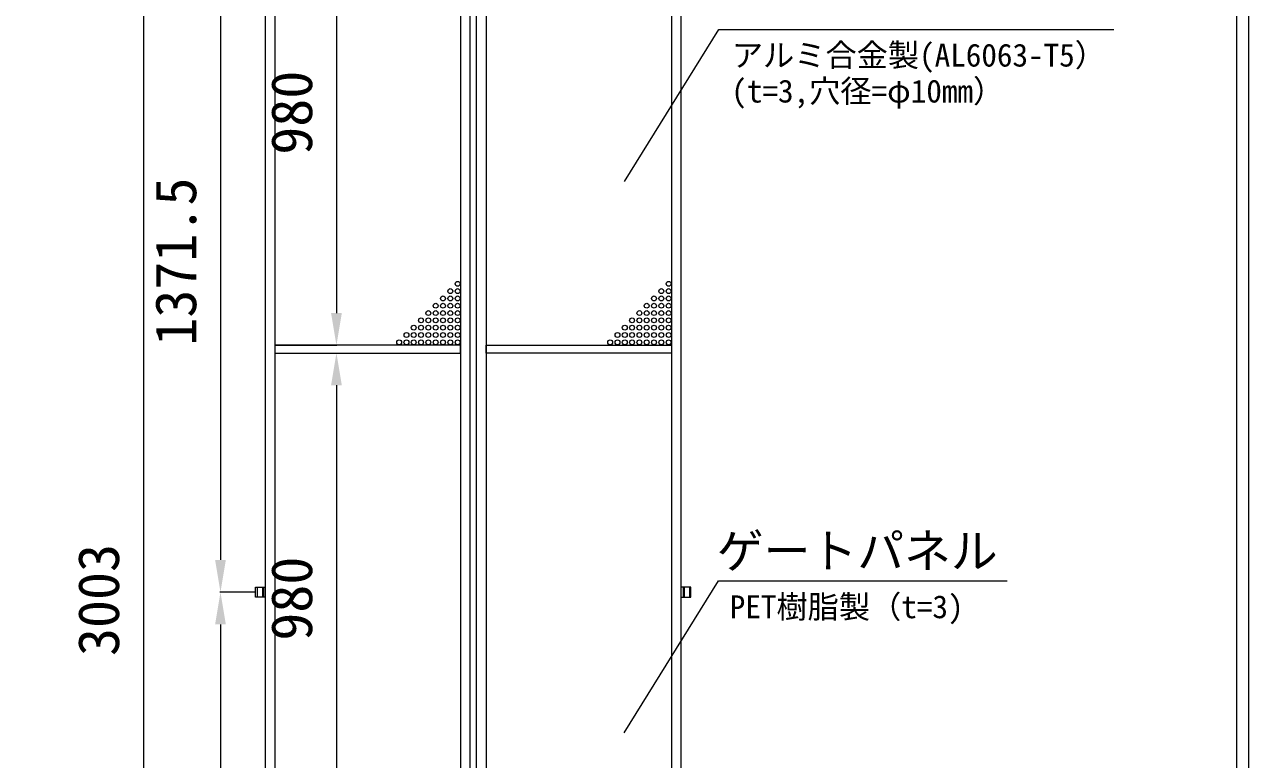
# Model space of a CAD drawing. Units: millimetres, scale not verified. Extents: x -35488 to -11338, y -17325 to 17325.
# Drawn here: x -14350 to -11338, y 7580 to 9388 of the extents above; entities that cross this region are included whole.
import ezdxf
from ezdxf.enums import TextEntityAlignment as Align

# ---------------------------------------------------------------- set-up
doc = ezdxf.new("R2010")
doc.units = ezdxf.units.MM
doc.header["$LTSCALE"] = 150
doc.linetypes.add('DASHED1', pattern=[1.8, 1.2, -0.6])
for name, color, linetype, lineweight in [('0-2_ACCG-3018', 7, 'Continuous', 18), ('0-A_図面枠', 7, 'Continuous', 18), ('0-B_寸法', 3, 'Continuous', 18), ('1-7_標準ﾊﾟﾈﾙ', 7, 'Continuous', 18), ('1-9_文字', 7, 'Continuous', 18)]:
    doc.layers.add(name, color=color, linetype=linetype, lineweight=lineweight)
doc.styles.add('ＭＳ ゴシック', font='')
doc.styles.get('ＭＳ ゴシック').set_extended_font_data('MS Gothic')

msp = doc.modelspace()

# ---------------------------------------------------------------- linework, layer by layer
at = {"layer": '0-2_ACCG-3018'}
for centre in [(-13302, 8731.8), (-13284, 8749.8), (-13284, 8731.8), (-12782.8, 8731.8), (-12764.8, 8749.8), (-12764.8, 8731.8), (-13320, 8713.8), (-13302, 8713.8), (-13284, 8713.8), (-12800.8, 8713.8), (-12782.8, 8713.8), (-12764.8, 8713.8), (-13356, 8677.8), (-13338, 8695.8), (-13338, 8677.8), (-13320, 8695.8), (-13320, 8677.8), (-13302, 8695.8), (-13302, 8677.8), (-13284, 8695.8), (-13284, 8677.8), (-12836.8, 8677.8), (-12818.8, 8695.8), (-12818.8, 8677.8), (-12800.8, 8695.8), (-12800.8, 8677.8), (-12782.8, 8695.8), (-12782.8, 8677.8), (-12764.8, 8695.8), (-12764.8, 8677.8), (-13392, 8641.8), (-13374, 8659.8), (-13374, 8641.8), (-13356, 8659.8), (-13356, 8641.8), (-13338, 8659.8), (-13338, 8641.8), (-13320, 8659.8), (-13320, 8641.8), (-13302, 8659.8), (-13302, 8641.8), (-13284, 8659.8), (-13284, 8641.8), (-12872.8, 8641.8), (-12854.8, 8659.8), (-12854.8, 8641.8), (-12836.8, 8659.8), (-12836.8, 8641.8), (-12818.8, 8659.8), (-12818.8, 8641.8), (-12800.8, 8659.8), (-12800.8, 8641.8), (-12782.8, 8659.8), (-12782.8, 8641.8), (-12764.8, 8659.8), (-12764.8, 8641.8), (-13410, 8623.8), (-13392, 8623.8), (-13374, 8623.8), (-13356, 8623.8), (-13338, 8623.8), (-13320, 8623.8), (-13302, 8623.8), (-13284, 8623.8), (-12890.8, 8623.8), (-12872.8, 8623.8), (-12854.8, 8623.8), (-12836.8, 8623.8), (-12818.8, 8623.8), (-12800.8, 8623.8), (-12782.8, 8623.8), (-12764.8, 8623.8), (-13428, 8605.8), (-13410, 8605.8), (-13392, 8605.8), (-13374, 8605.8), (-13356, 8605.8), (-13338, 8605.8), (-13320, 8605.8), (-13302, 8605.8), (-13284, 8605.8), (-12908.8, 8605.8), (-12890.8, 8605.8), (-12872.8, 8605.8), (-12854.8, 8605.8), (-12836.8, 8605.8), (-12818.8, 8605.8), (-12800.8, 8605.8), (-12782.8, 8605.8), (-12764.8, 8605.8)]:
    msp.add_circle(centre, 6, dxfattribs=at)
at = {"layer": '0-A_図面枠'}
for points in [[(-35488.1, 17325), (-11338.1, 17325), (-11338.1, 675), (-35488.1, 675)], [(-14511.9, 10798.6), (-11368, 10798.6), (-11368, 5777), (-14511.9, 5777)]]:
    msp.add_lwpolyline(points, close=True, dxfattribs=at)
at = {"layer": '0-B_寸法'}
for p, q in [((-14057.2, 9714), (-14057.2, 6268.8)), ((-13582.2, 9695.4), (-13582.2, 8677.8)), ((-13867.5, 9558), (-13867.5, 8070.6)), ((-13732.2, 8598.6), (-13581, 8598.6)), ((-13732.2, 8579.4), (-13581, 8579.4)), ((-13582.2, 8500.2), (-13582.2, 7482.6)), ((-13782.3, 7991.4), (-13868.7, 7991.4)), ((-13782.3, 7991.4), (-13868.7, 7991.4)), ((-13867.5, 7912.2), (-13867.5, 6424.8))]:
    msp.add_line(p, q, dxfattribs=at)
at = {"layer": '0-B_寸法', "color": 91}
for points in [[(-13595.4, 8677.8), (-13582.2, 8598.6), (-13569, 8677.8)], [(-13595.4, 8500.2), (-13582.2, 8579.4), (-13569, 8500.2)], [(-13880.7, 8070.6), (-13867.5, 7991.4), (-13854.3, 8070.6)], [(-13880.7, 7912.2), (-13867.5, 7991.4), (-13854.3, 7912.2)]]:
    msp.add_solid(points, dxfattribs=at)
at = {"layer": '1-7_標準ﾊﾟﾈﾙ', "linetype": 'DASHED1'}
for p, q in [((-13777.5, 8003.4), (-13777.5, 7979.4)), ((-13764.3, 8003.4), (-13764.3, 7979.4)), ((-12726.7, 8003.4), (-12726.7, 7979.4)), ((-12713.5, 8003.4), (-12713.5, 7979.4))]:
    msp.add_line(p, q, dxfattribs=at)
at = {"layer": '1-7_標準ﾊﾟﾈﾙ'}
for p, q in [((-13761.7, 8003.4), (-13761.7, 7979.4)), ((-12729.3, 8003.4), (-12729.3, 7979.4))]:
    msp.add_line(p, q, dxfattribs=at)
for points in [[(-13757.1, 9793.2), (-13733.4, 9793.2), (-13733.4, 6189.6), (-13757.1, 6189.6)], [(-13253.1, 9793.2), (-13276.8, 9793.2), (-13276.8, 6189.6), (-13253.1, 6189.6)], [(-13237.9, 9793.2), (-13214.2, 9793.2), (-13214.2, 6189.6), (-13237.9, 6189.6)], [(-12733.9, 9793.2), (-12757.6, 9793.2), (-12757.6, 6189.6), (-12733.9, 6189.6)], [(-13276.8, 8598.6), (-13733.4, 8598.6), (-13733.4, 8579.4), (-13276.8, 8579.4)], [(-13214.2, 8598.6), (-12757.6, 8598.6), (-12757.6, 8579.4), (-13214.2, 8579.4)]]:
    msp.add_lwpolyline(points, close=True, dxfattribs=at)
for points in [[(-13757.1, 7979.4), (-13781.1, 7979.4), (-13781.1, 8003.4), (-13757.1, 8003.4)], [(-12733.9, 7979.4), (-12709.9, 7979.4), (-12709.9, 8003.4), (-12733.9, 8003.4)]]:
    msp.add_lwpolyline(points, dxfattribs=at)
at = {"layer": '1-9_文字'}
for p, q in [((-12873.4, 9001.7), (-12641.5, 9375.6)), ((-12641.5, 9375.6), (-12641, 9375.6)), ((-12641, 9375.6), (-11669.3, 9375.6)), ((-12873.9, 7645), (-12641.9, 8018.9)), ((-12641.9, 8018.9), (-12641.5, 8018.9)), ((-12641.5, 8018.9), (-11932, 8018.9))]:
    msp.add_line(p, q, dxfattribs=at)

# ---------------------------------------------------------------- texts
at = {"layer": '0-B_寸法', "style": 'ＭＳ ゴシック'}
for s, p in [('980', (-13611.6, 9067.2)), ('1371.5', (-13896.8, 8597.6)), ('3003', (-14086.6, 7834.3)), ('980', (-13611.6, 7872))]:
    msp.add_text(s, height=101.3, rotation=90, dxfattribs=at).set_placement(p, align=Align.BOTTOM_LEFT)
at = {"layer": '1-9_文字', "style": 'ＭＳ ゴシック'}
for s, height, p in [('アルミ合金製(AL6063-T5）', 56.3, (-12609.4, 9267.1)), ('(t=3,穴径=φ10mm）', 56.3, (-12610.7, 9178.7)), ('ゲートパネル', 84.46, (-12646.4, 8025.4)), ('PET樹脂製（t=3)', 56.3, (-12614.5, 7910.4))]:
    msp.add_text(s, height=height, dxfattribs=at).set_placement(p, align=Align.BOTTOM_LEFT)

doc.saveas('drawing.dxf')
